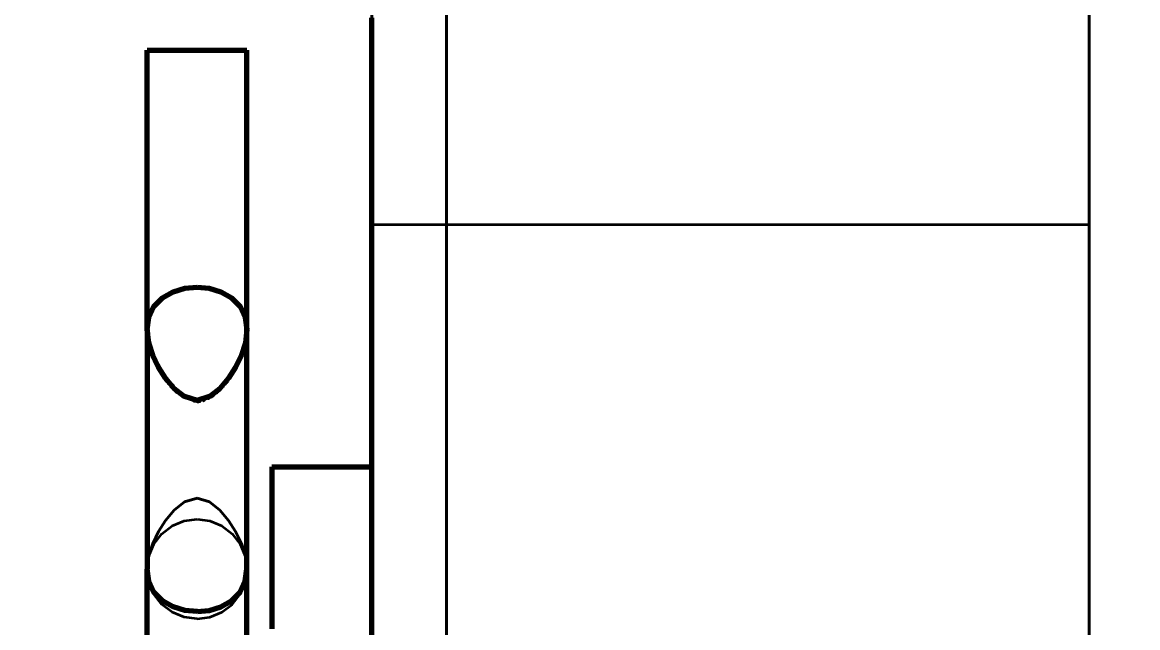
# Model space of a CAD drawing. Header units: millimetres. Extents: x 0 to 2382, y 0 to 420.
# Drawn here: x 124 to 128.469, y 231.355 to 233.782 of the extents above; entities that cross this region are included whole.
import ezdxf

# ---------------------------------------------------------------- set-up
doc = ezdxf.new("R2010")
doc.units = ezdxf.units.MM
doc.linetypes.add('IRAM-E-TRAZOS', pattern=[5, 4, -1])
for name, color, linetype, lineweight in [('01-VISIBLE', 7, 'CONTINUOUS', 70), ('02-OCULTA', 4, 'IRAM-E-TRAZOS', 35), ('04-COTA', 3, 'CONTINUOUS', 18)]:
    doc.layers.add(name, color=color, linetype=linetype, lineweight=lineweight)
doc.styles.add('ISO3098', font='isocpeur.ttf')
doc.dimstyles.new('FLAMA-IRAM', dxfattribs={"dimtxt": 3.5, "dimasz": 3.5, "dimexe": 2, "dimexo": 1.5, "dimgap": 1, "dimtad": 1, "dimdec": 1, "dimtxsty": 'ISO3098', "dimblk": 'IRAM_FLECHA', "dimblk1": 'IRAM_FLECHA', "dimblk2": 'IRAM_FLECHA', "dimcen": 2.5, "dimclrd": 256, "dimclre": 256, "dimclrt": 256, "dimazin": 3, "dimtfac": 1, "dimtmove": 0, "dimatfit": 3, "dimlwd": 18, "dimlwe": 18})

# ---------------------------------------------------------------- blocks, each defined once
blk = doc.blocks.new('IRAM_FLECHA')
blk.add_solid([(0, 0), (-1, 0.125), (-1, -0.125)])

msp = doc.modelspace()

# ---------------------------------------------------------------- linework, layer by layer
at = {"layer": '01-VISIBLE'}
for p, q in [((124.5, 232.55), (124.5, 233.67)), ((124.9, 232.55), (124.9, 233.67)), ((125, 232), (125.4, 232)), ((124.5, 231.2649), (124.5, 231.59)), ((124.9, 231.2649), (124.9, 231.59))]:
    msp.add_line(p, q, dxfattribs=at)
for points in [[(125.4, 231.3), (125.4, 231.4), (125.4, 231.5), (125.4, 231.6), (125.4, 231.7), (125.4, 231.8), (125.4, 231.9), (125.4, 232), (125.4, 232.1), (125.4, 232.2), (125.4, 232.3), (125.4, 232.4), (125.4, 232.5), (125.4, 232.6), (125.4, 232.7), (125.4, 232.8), (125.4, 232.9), (125.4, 233), (125.4, 233.1), (125.4, 233.2), (125.4, 233.3), (125.4, 233.4), (125.4, 233.5), (125.4, 233.6), (125.4, 233.7), (125.4, 233.8)], [(124.5, 233.67), (124.55, 233.67), (124.6, 233.67), (124.65, 233.67), (124.7, 233.67), (124.75, 233.67), (124.8, 233.67), (124.85, 233.67), (124.9, 233.67)], [(124.5, 232.55), (124.5066, 232.5984), (124.5276, 232.6425), (124.5617, 232.6775), (124.6042, 232.7016), (124.6512, 232.7154), (124.7, 232.7199)], [(124.7, 232.7199), (124.7488, 232.7154), (124.7958, 232.7016), (124.8383, 232.6775), (124.8724, 232.6425), (124.8934, 232.5984), (124.9, 232.55)], [(124.9, 232.55), (124.8937, 232.4974), (124.8776, 232.4469), (124.8544, 232.3992), (124.8257, 232.3547), (124.7914, 232.3142), (124.7502, 232.2811), (124.7, 232.266), (124.6498, 232.2811), (124.6086, 232.3142), (124.5743, 232.3547), (124.5456, 232.3992), (124.5224, 232.4469), (124.5063, 232.4974), (124.5, 232.55)], [(124.5, 232.55), (124.5013, 232.5271), (124.5048, 232.5044), (124.5102, 232.482), (124.5173, 232.4602), (124.5258, 232.4388), (124.5356, 232.418)], [(124.5, 232.55), (124.5, 232.4995), (124.5, 232.4489), (124.5, 232.3984), (124.5, 232.3479), (124.5, 232.2974), (124.5, 232.2468), (124.5, 232.1963), (124.5, 232.1458), (124.5, 232.0953), (124.5, 232.0447), (124.5, 231.9942), (124.5, 231.9437), (124.5, 231.8932), (124.5, 231.8426), (124.5, 231.7921), (124.5, 231.7416), (124.5, 231.6911), (124.5, 231.6405), (124.5, 231.59)], [(124.9, 231.59), (124.9, 231.6405), (124.9, 231.6911), (124.9, 231.7416), (124.9, 231.7921), (124.9, 231.8426), (124.9, 231.8932), (124.9, 231.9437), (124.9, 231.9942), (124.9, 232.0447), (124.9, 232.0953), (124.9, 232.1458), (124.9, 232.1963), (124.9, 232.2468), (124.9, 232.2974), (124.9, 232.3479), (124.9, 232.3984), (124.9, 232.4489), (124.9, 232.4995), (124.9, 232.55)], [(124.9, 231.59), (124.9, 231.6405), (124.9, 231.6911), (124.9, 231.7416), (124.9, 231.7921), (124.9, 231.8426), (124.9, 231.8932), (124.9, 231.9437), (124.9, 231.9942), (124.9, 232.0447), (124.9, 232.0953), (124.9, 232.1458), (124.9, 232.1963), (124.9, 232.2468), (124.9, 232.2974), (124.9, 232.3479), (124.9, 232.3984), (124.9, 232.4489), (124.9, 232.4995), (124.9, 232.55)], [(124.5358, 232.4175), (124.5358, 232.4175), (124.5358, 232.4175), (124.5358, 232.4175), (124.5358, 232.4175), (124.5358, 232.4175), (124.5358, 232.4175)], [(124.5421, 232.4055), (124.5428, 232.4042), (124.5435, 232.4029), (124.5442, 232.4017), (124.5449, 232.4004), (124.5456, 232.3992), (124.5463, 232.3979)], [(124.5466, 232.3974), (124.5466, 232.3974), (124.5466, 232.3974), (124.5466, 232.3974), (124.5466, 232.3974), (124.5466, 232.3974), (124.5466, 232.3974)], [(124.5547, 232.3838), (124.5561, 232.3816), (124.5575, 232.3793), (124.559, 232.377), (124.5604, 232.3747), (124.5619, 232.3725), (124.5634, 232.3702)], [(124.8478, 232.388), (124.8478, 232.388), (124.8478, 232.388), (124.8478, 232.388), (124.8478, 232.388), (124.8478, 232.388), (124.8478, 232.388)], [(124.8501, 232.3917), (124.8504, 232.3923), (124.8508, 232.3929), (124.8511, 232.3935), (124.8515, 232.3941), (124.8518, 232.3947), (124.8522, 232.3953)], [(124.5638, 232.3697), (124.5638, 232.3697), (124.5638, 232.3697), (124.5638, 232.3697), (124.5638, 232.3697), (124.5638, 232.3697), (124.5638, 232.3697)], [(124.564, 232.3693), (124.5644, 232.3688), (124.5647, 232.3683), (124.565, 232.3678), (124.5654, 232.3673), (124.5657, 232.3668), (124.5661, 232.3663)], [(124.5743, 232.3548), (124.5756, 232.353), (124.5769, 232.3512), (124.5783, 232.3494), (124.5797, 232.3476), (124.581, 232.3458), (124.5824, 232.344)], [(124.5882, 232.3369), (124.5885, 232.3365), (124.5888, 232.3362), (124.589, 232.3358), (124.5893, 232.3354), (124.5896, 232.3351), (124.5899, 232.3347)], [(124.8086, 232.333), (124.809, 232.3335), (124.8095, 232.334), (124.8099, 232.3346), (124.8103, 232.3351), (124.8108, 232.3356), (124.8112, 232.3361)], [(124.8152, 232.341), (124.8162, 232.3422), (124.8171, 232.3435), (124.8181, 232.3447), (124.8191, 232.346), (124.8201, 232.3472), (124.821, 232.3485)], [(124.5969, 232.3266), (124.5978, 232.3257), (124.5987, 232.3247), (124.5995, 232.3237), (124.6004, 232.3228), (124.6013, 232.3218), (124.6022, 232.3209)], [(124.6109, 232.3119), (124.6109, 232.3119), (124.6109, 232.3119), (124.6109, 232.3119), (124.6109, 232.3119), (124.6109, 232.3119), (124.6109, 232.3119)], [(124.6109, 232.3118), (124.6109, 232.3118), (124.6109, 232.3118), (124.6109, 232.3118), (124.6109, 232.3118), (124.6109, 232.3118), (124.6109, 232.3118)], [(124.611, 232.3117), (124.6111, 232.3117), (124.6111, 232.3117), (124.6112, 232.3116), (124.6112, 232.3116), (124.6113, 232.3115), (124.6113, 232.3115)], [(124.6116, 232.3111), (124.6121, 232.3107), (124.6126, 232.3102), (124.6131, 232.3097), (124.6137, 232.3092), (124.6142, 232.3087), (124.6147, 232.3082)], [(124.6179, 232.3052), (124.6186, 232.3045), (124.6194, 232.3038), (124.6202, 232.3032), (124.6209, 232.3025), (124.6217, 232.3018), (124.6225, 232.3011)], [(124.6318, 232.2934), (124.6318, 232.2934), (124.6318, 232.2934), (124.6318, 232.2934), (124.6318, 232.2934), (124.6318, 232.2934), (124.6318, 232.2934)], [(124.6319, 232.2933), (124.6319, 232.2933), (124.6319, 232.2933), (124.6319, 232.2933), (124.6319, 232.2933), (124.6319, 232.2933), (124.6319, 232.2933)], [(124.754, 232.2834), (124.7554, 232.2843), (124.7567, 232.2851), (124.7581, 232.286), (124.7594, 232.287), (124.7607, 232.2879), (124.7621, 232.2888)], [(124.764, 232.2902), (124.7648, 232.2908), (124.7655, 232.2914), (124.7663, 232.2919), (124.7671, 232.2925), (124.7678, 232.2931), (124.7686, 232.2937)], [(124.775, 232.2989), (124.7754, 232.2993), (124.7758, 232.2996), (124.7762, 232.3), (124.7766, 232.3003), (124.7771, 232.3007), (124.7775, 232.3011)], [(124.7782, 232.3017), (124.7787, 232.3022), (124.7793, 232.3027), (124.7799, 232.3032), (124.7805, 232.3037), (124.7811, 232.3043), (124.7816, 232.3048)], [(124.786, 232.3088), (124.7867, 232.3096), (124.7875, 232.3103), (124.7882, 232.311), (124.789, 232.3117), (124.7897, 232.3125), (124.7904, 232.3132)], [(124.7956, 232.3185), (124.7963, 232.3192), (124.797, 232.32), (124.7977, 232.3207), (124.7984, 232.3215), (124.7991, 232.3223), (124.7998, 232.3231)], [(124.8011, 232.3245), (124.8014, 232.3248), (124.8017, 232.3251), (124.8019, 232.3254), (124.8022, 232.3257), (124.8025, 232.326), (124.8027, 232.3262)], [(124.8011, 232.3244), (124.8011, 232.3244), (124.8011, 232.3244), (124.8011, 232.3245), (124.8011, 232.3245), (124.8011, 232.3245), (124.8011, 232.3245)], [(124.6647, 232.2735), (124.6647, 232.2735), (124.6647, 232.2735), (124.6647, 232.2735), (124.6647, 232.2735), (124.6647, 232.2735), (124.6647, 232.2735)], [(124.6649, 232.2734), (124.6649, 232.2734), (124.6649, 232.2734), (124.6649, 232.2734), (124.6649, 232.2734), (124.6649, 232.2734), (124.6649, 232.2734)], [(124.6652, 232.2733), (124.6652, 232.2733), (124.6652, 232.2733), (124.6652, 232.2733), (124.6652, 232.2733), (124.6652, 232.2733), (124.6652, 232.2733)], [(124.6655, 232.2732), (124.6655, 232.2732), (124.6655, 232.2732), (124.6655, 232.2732), (124.6655, 232.2732), (124.6655, 232.2732), (124.6655, 232.2732)], [(124.6661, 232.2729), (124.6661, 232.2729), (124.6661, 232.2729), (124.6661, 232.2729), (124.6661, 232.2729), (124.6661, 232.2729), (124.6661, 232.2729)], [(124.6663, 232.2728), (124.6663, 232.2728), (124.6663, 232.2728), (124.6663, 232.2728), (124.6663, 232.2728), (124.6663, 232.2728), (124.6663, 232.2728)], [(124.6666, 232.2727), (124.6666, 232.2727), (124.6666, 232.2727), (124.6666, 232.2727), (124.6666, 232.2727), (124.6666, 232.2727), (124.6666, 232.2727)], [(124.6867, 232.267), (124.6867, 232.267), (124.6867, 232.267), (124.6867, 232.267), (124.6867, 232.267), (124.6867, 232.267), (124.6867, 232.267)], [(124.6868, 232.267), (124.6868, 232.267), (124.6868, 232.267), (124.6868, 232.267), (124.6868, 232.267), (124.6868, 232.267), (124.6868, 232.267)], [(124.6869, 232.267), (124.6869, 232.267), (124.6869, 232.267), (124.6869, 232.267), (124.6869, 232.267), (124.6869, 232.267), (124.6869, 232.267)], [(124.687, 232.267), (124.687, 232.267), (124.687, 232.267), (124.687, 232.267), (124.687, 232.267), (124.687, 232.267), (124.687, 232.267)], [(124.6871, 232.267), (124.6871, 232.267), (124.6871, 232.267), (124.6871, 232.267), (124.6871, 232.267), (124.6871, 232.267), (124.6871, 232.267)], [(124.6872, 232.267), (124.6872, 232.267), (124.6872, 232.267), (124.6872, 232.267), (124.6872, 232.267), (124.6872, 232.267), (124.6872, 232.267)], [(124.6873, 232.2669), (124.6873, 232.2669), (124.6873, 232.2669), (124.6873, 232.2669), (124.6873, 232.2669), (124.6873, 232.2669), (124.6873, 232.2669)], [(124.6874, 232.2669), (124.6874, 232.2669), (124.6874, 232.2669), (124.6874, 232.2669), (124.6874, 232.2669), (124.6874, 232.2669), (124.6874, 232.2669)], [(124.6875, 232.2669), (124.6875, 232.2669), (124.6875, 232.2669), (124.6875, 232.2669), (124.6875, 232.2669), (124.6875, 232.2669), (124.6875, 232.2669)], [(124.6876, 232.2669), (124.6876, 232.2669), (124.6876, 232.2669), (124.6876, 232.2669), (124.6876, 232.2669), (124.6876, 232.2669), (124.6876, 232.2669)], [(124.6877, 232.2669), (124.6877, 232.2669), (124.6877, 232.2669), (124.6877, 232.2669), (124.6877, 232.2669), (124.6877, 232.2669), (124.6877, 232.2669)], [(124.6878, 232.2669), (124.6878, 232.2669), (124.6878, 232.2669), (124.6878, 232.2669), (124.6878, 232.2669), (124.6878, 232.2669), (124.6878, 232.2669)], [(124.6879, 232.2669), (124.6879, 232.2669), (124.6879, 232.2669), (124.6879, 232.2669), (124.6879, 232.2669), (124.6879, 232.2669), (124.6879, 232.2669)], [(124.688, 232.2668), (124.688, 232.2668), (124.688, 232.2668), (124.688, 232.2668), (124.688, 232.2668), (124.688, 232.2668), (124.688, 232.2668)], [(124.6881, 232.2668), (124.6881, 232.2668), (124.6881, 232.2668), (124.6881, 232.2668), (124.6881, 232.2668), (124.6881, 232.2668), (124.6881, 232.2668)], [(124.6882, 232.2668), (124.6882, 232.2668), (124.6882, 232.2668), (124.6882, 232.2668), (124.6882, 232.2668), (124.6882, 232.2668), (124.6882, 232.2668)], [(124.6883, 232.2668), (124.6883, 232.2668), (124.6883, 232.2668), (124.6883, 232.2668), (124.6883, 232.2668), (124.6883, 232.2668), (124.6883, 232.2668)], [(124.6884, 232.2668), (124.6884, 232.2668), (124.6884, 232.2668), (124.6884, 232.2668), (124.6884, 232.2668), (124.6884, 232.2668), (124.6884, 232.2668)], [(124.6886, 232.2668), (124.6886, 232.2668), (124.6886, 232.2668), (124.6886, 232.2668), (124.6886, 232.2668), (124.6886, 232.2668), (124.6886, 232.2668)], [(124.6887, 232.2667), (124.6887, 232.2667), (124.6887, 232.2667), (124.6887, 232.2667), (124.6887, 232.2667), (124.6887, 232.2667), (124.6887, 232.2667)], [(124.6888, 232.2667), (124.6888, 232.2667), (124.6888, 232.2667), (124.6888, 232.2667), (124.6888, 232.2667), (124.6888, 232.2667), (124.6888, 232.2667)], [(124.6889, 232.2667), (124.6889, 232.2667), (124.6889, 232.2667), (124.6889, 232.2667), (124.6889, 232.2667), (124.6889, 232.2667), (124.6889, 232.2667)], [(124.689, 232.2667), (124.689, 232.2667), (124.689, 232.2667), (124.689, 232.2667), (124.689, 232.2667), (124.689, 232.2667), (124.689, 232.2667)], [(124.6891, 232.2667), (124.6891, 232.2667), (124.6891, 232.2667), (124.6891, 232.2667), (124.6891, 232.2667), (124.6891, 232.2667), (124.6891, 232.2667)], [(124.6892, 232.2667), (124.6892, 232.2667), (124.6892, 232.2667), (124.6892, 232.2667), (124.6892, 232.2667), (124.6892, 232.2667), (124.6892, 232.2667)], [(124.6893, 232.2667), (124.6893, 232.2667), (124.6893, 232.2667), (124.6893, 232.2667), (124.6893, 232.2667), (124.6893, 232.2667), (124.6893, 232.2667)], [(124.6894, 232.2666), (124.6894, 232.2666), (124.6894, 232.2666), (124.6894, 232.2666), (124.6894, 232.2666), (124.6894, 232.2666), (124.6894, 232.2666)], [(124.6895, 232.2666), (124.6895, 232.2666), (124.6895, 232.2666), (124.6895, 232.2666), (124.6895, 232.2666), (124.6895, 232.2666), (124.6895, 232.2666)], [(124.6896, 232.2666), (124.6896, 232.2666), (124.6896, 232.2666), (124.6896, 232.2666), (124.6896, 232.2666), (124.6896, 232.2666), (124.6896, 232.2666)], [(124.6897, 232.2666), (124.6897, 232.2666), (124.6897, 232.2666), (124.6897, 232.2666), (124.6897, 232.2666), (124.6897, 232.2666), (124.6897, 232.2666)], [(124.6898, 232.2666), (124.6898, 232.2666), (124.6898, 232.2666), (124.6898, 232.2666), (124.6898, 232.2666), (124.6898, 232.2666), (124.6898, 232.2666)], [(124.6899, 232.2666), (124.6899, 232.2666), (124.6899, 232.2666), (124.6899, 232.2666), (124.6899, 232.2666), (124.6899, 232.2666), (124.6899, 232.2666)], [(124.69, 232.2666), (124.69, 232.2666), (124.69, 232.2666), (124.69, 232.2666), (124.69, 232.2666), (124.69, 232.2666), (124.69, 232.2666)], [(124.6901, 232.2666), (124.6902, 232.2666), (124.6902, 232.2665), (124.6902, 232.2665), (124.6903, 232.2665), (124.6903, 232.2665), (124.6904, 232.2665)], [(124.7001, 232.266), (124.7001, 232.266), (124.7002, 232.266), (124.7003, 232.266), (124.7003, 232.266), (124.7004, 232.266), (124.7004, 232.266)], [(124.7004, 232.266), (124.7013, 232.266), (124.7021, 232.266), (124.7029, 232.266), (124.7038, 232.266), (124.7046, 232.2661), (124.7055, 232.2661)], [(124.7057, 232.2662), (124.7072, 232.2663), (124.7086, 232.2664), (124.71, 232.2666), (124.7115, 232.2668), (124.7129, 232.267), (124.7143, 232.2672)], [(124.7225, 232.2691), (124.7225, 232.2691), (124.7225, 232.2691), (124.7225, 232.2691), (124.7225, 232.2691), (124.7225, 232.2691), (124.7225, 232.2691)], [(124.7227, 232.2691), (124.7227, 232.2691), (124.7227, 232.2691), (124.7227, 232.2691), (124.7227, 232.2691), (124.7227, 232.2691), (124.7227, 232.2691)], [(124.7228, 232.2691), (124.7228, 232.2691), (124.7228, 232.2691), (124.7228, 232.2691), (124.7228, 232.2691), (124.7228, 232.2691), (124.7228, 232.2691)], [(124.7229, 232.2692), (124.7229, 232.2692), (124.7229, 232.2692), (124.7229, 232.2692), (124.7229, 232.2692), (124.7229, 232.2692), (124.7229, 232.2692)], [(124.7231, 232.2692), (124.7231, 232.2692), (124.7231, 232.2692), (124.7231, 232.2692), (124.7231, 232.2692), (124.7231, 232.2692), (124.7231, 232.2692)], [(124.7232, 232.2692), (124.7232, 232.2692), (124.7232, 232.2692), (124.7232, 232.2692), (124.7232, 232.2692), (124.7232, 232.2692), (124.7232, 232.2692)], [(124.7233, 232.2693), (124.7233, 232.2693), (124.7233, 232.2693), (124.7233, 232.2693), (124.7233, 232.2693), (124.7233, 232.2693), (124.7233, 232.2693)], [(124.7235, 232.2693), (124.7235, 232.2693), (124.7235, 232.2693), (124.7235, 232.2693), (124.7235, 232.2693), (124.7235, 232.2693), (124.7235, 232.2693)], [(124.7236, 232.2694), (124.7236, 232.2694), (124.7236, 232.2694), (124.7236, 232.2694), (124.7236, 232.2694), (124.7236, 232.2694), (124.7236, 232.2694)], [(124.7237, 232.2694), (124.7237, 232.2694), (124.7237, 232.2694), (124.7237, 232.2694), (124.7237, 232.2694), (124.7237, 232.2694), (124.7237, 232.2694)], [(124.7239, 232.2694), (124.7239, 232.2694), (124.7239, 232.2694), (124.7239, 232.2694), (124.7239, 232.2694), (124.7239, 232.2694), (124.7239, 232.2694)], [(124.724, 232.2695), (124.724, 232.2695), (124.724, 232.2695), (124.724, 232.2695), (124.724, 232.2695), (124.724, 232.2695), (124.724, 232.2695)], [(124.7241, 232.2695), (124.7241, 232.2695), (124.7241, 232.2695), (124.7241, 232.2695), (124.7241, 232.2695), (124.7241, 232.2695), (124.7241, 232.2695)], [(124.7243, 232.2695), (124.7243, 232.2695), (124.7243, 232.2695), (124.7243, 232.2695), (124.7243, 232.2695), (124.7243, 232.2695), (124.7243, 232.2695)], [(124.7244, 232.2696), (124.7244, 232.2696), (124.7244, 232.2696), (124.7244, 232.2696), (124.7244, 232.2696), (124.7244, 232.2696), (124.7244, 232.2696)], [(124.7245, 232.2696), (124.7245, 232.2696), (124.7245, 232.2696), (124.7245, 232.2696), (124.7245, 232.2696), (124.7245, 232.2696), (124.7245, 232.2696)], [(124.7247, 232.2697), (124.7247, 232.2697), (124.7247, 232.2697), (124.7247, 232.2697), (124.7247, 232.2697), (124.7247, 232.2697), (124.7247, 232.2697)], [(124.7248, 232.2697), (124.7248, 232.2697), (124.7248, 232.2697), (124.7248, 232.2697), (124.7248, 232.2697), (124.7248, 232.2697), (124.7248, 232.2697)], [(124.7249, 232.2697), (124.7249, 232.2697), (124.7249, 232.2697), (124.7249, 232.2697), (124.7249, 232.2697), (124.7249, 232.2697), (124.7249, 232.2697)], [(124.7251, 232.2698), (124.7251, 232.2698), (124.7252, 232.2698), (124.7252, 232.2698), (124.7253, 232.2698), (124.7253, 232.2699), (124.7254, 232.2699)], [(124.7431, 232.2772), (124.7431, 232.2772), (124.7431, 232.2772), (124.7431, 232.2772), (124.7431, 232.2772), (124.7431, 232.2772), (124.7431, 232.2772)], [(124.7432, 232.2772), (124.7432, 232.2772), (124.7432, 232.2772), (124.7432, 232.2772), (124.7432, 232.2772), (124.7432, 232.2772), (124.7432, 232.2772)], [(124.7434, 232.2773), (124.7434, 232.2773), (124.7434, 232.2773), (124.7434, 232.2773), (124.7434, 232.2773), (124.7434, 232.2773), (124.7434, 232.2773)], [(124.7435, 232.2773), (124.7435, 232.2773), (124.7435, 232.2773), (124.7435, 232.2773), (124.7435, 232.2773), (124.7435, 232.2773), (124.7435, 232.2773)], [(124.7436, 232.2774), (124.7436, 232.2774), (124.7436, 232.2774), (124.7436, 232.2774), (124.7436, 232.2774), (124.7436, 232.2774), (124.7436, 232.2774)], [(124.7437, 232.2775), (124.7437, 232.2775), (124.7437, 232.2775), (124.7437, 232.2775), (124.7437, 232.2775), (124.7437, 232.2775), (124.7437, 232.2775)], [(124.7438, 232.2775), (124.7438, 232.2775), (124.7438, 232.2775), (124.7438, 232.2775), (124.7438, 232.2775), (124.7438, 232.2775), (124.7438, 232.2775)], [(124.744, 232.2776), (124.744, 232.2776), (124.744, 232.2776), (124.744, 232.2776), (124.744, 232.2776), (124.744, 232.2776), (124.744, 232.2776)], [(124.7441, 232.2777), (124.7441, 232.2777), (124.7441, 232.2777), (124.7441, 232.2777), (124.7441, 232.2777), (124.7441, 232.2777), (124.7441, 232.2777)], [(124.7442, 232.2777), (124.7442, 232.2777), (124.7442, 232.2777), (124.7442, 232.2777), (124.7442, 232.2777), (124.7442, 232.2777), (124.7442, 232.2777)], [(124.7443, 232.2778), (124.7443, 232.2778), (124.7443, 232.2778), (124.7443, 232.2778), (124.7443, 232.2778), (124.7443, 232.2778), (124.7443, 232.2778)], [(124.7444, 232.2778), (124.7444, 232.2778), (124.7444, 232.2778), (124.7444, 232.2778), (124.7444, 232.2778), (124.7444, 232.2778), (124.7444, 232.2778)], [(124.7445, 232.2779), (124.7445, 232.2779), (124.7445, 232.2779), (124.7445, 232.2779), (124.7445, 232.2779), (124.7445, 232.2779), (124.7445, 232.2779)], [(124.7447, 232.278), (124.7447, 232.278), (124.7447, 232.278), (124.7447, 232.278), (124.7447, 232.278), (124.7447, 232.278), (124.7447, 232.278)], [(124.7448, 232.278), (124.7448, 232.278), (124.7449, 232.2781), (124.7449, 232.2781), (124.7449, 232.2781), (124.745, 232.2781), (124.745, 232.2782)], [(124.7535, 232.2831), (124.7535, 232.2831), (124.7535, 232.2831), (124.7535, 232.2831), (124.7535, 232.2831), (124.7535, 232.2831), (124.7535, 232.2831)], [(124.7536, 232.2831), (124.7536, 232.2831), (124.7536, 232.2832), (124.7536, 232.2832), (124.7536, 232.2832), (124.7536, 232.2832), (124.7537, 232.2832)], [(124.7537, 232.2832), (124.7538, 232.2832), (124.7538, 232.2833), (124.7539, 232.2833), (124.7539, 232.2833), (124.7539, 232.2833), (124.754, 232.2834)], [(125, 232), (125, 231.95), (125, 231.9), (125, 231.85), (125, 231.8), (125, 231.75), (125, 231.7), (125, 231.65), (125, 231.6), (125, 231.55), (125, 231.5), (125, 231.45), (125, 231.4), (125, 231.35)], [(124.5, 231.59), (124.5, 231.59), (124.5, 231.59), (124.5, 231.59), (124.5, 231.5901), (124.5, 231.5901), (124.5, 231.5901)], [(124.7, 231.4201), (124.6512, 231.4246), (124.6042, 231.4384), (124.5617, 231.4625), (124.5276, 231.4975), (124.5066, 231.5416), (124.5, 231.59)], [(124.7, 231.4201), (124.7488, 231.4246), (124.7958, 231.4384), (124.8383, 231.4625), (124.8724, 231.4975), (124.8934, 231.5416), (124.9, 231.59)], [(124.9, 231.5901), (124.9, 231.5901), (124.9, 231.5901), (124.9, 231.59), (124.9, 231.59), (124.9, 231.59), (124.9, 231.59)]]:
    msp.add_lwpolyline(points, dxfattribs=at)
at = {"layer": '02-OCULTA'}
for p, q in [((128.275, 232.97), (125.4, 232.97)), ((124.5, 231.59), (124.5, 232.55)), ((124.9, 231.59), (124.9, 232.55))]:
    msp.add_line(p, q, dxfattribs=at)
for points in [[(125.4, 231.296), (125.4, 231.368), (125.4, 231.44), (125.4, 231.512), (125.4, 231.584), (125.4, 231.656), (125.4, 231.728), (125.4, 231.8), (125.4, 231.872), (125.4, 231.944), (125.4, 232.016), (125.4, 232.088), (125.4, 232.16), (125.4, 232.232), (125.4, 232.304), (125.4, 232.376), (125.4, 232.448), (125.4, 232.52), (125.4, 232.592), (125.4, 232.664), (125.4, 232.736), (125.4, 232.808), (125.4, 232.88), (125.4, 232.952), (125.4, 233.024), (125.4, 233.096), (125.4, 233.168), (125.4, 233.24), (125.4, 233.312), (125.4, 233.384), (125.4, 233.456), (125.4, 233.528), (125.4, 233.6), (125.4, 233.672), (125.4, 233.744), (125.4, 233.816)], [(125.4, 233.816), (125.4, 233.744), (125.4, 233.672), (125.4, 233.6), (125.4, 233.528), (125.4, 233.456), (125.4, 233.384), (125.4, 233.312), (125.4, 233.24), (125.4, 233.168), (125.4, 233.096), (125.4, 233.024), (125.4, 232.952), (125.4, 232.88), (125.4, 232.808), (125.4, 232.736), (125.4, 232.664), (125.4, 232.592), (125.4, 232.52), (125.4, 232.448), (125.4, 232.376), (125.4, 232.304), (125.4, 232.232), (125.4, 232.16), (125.4, 232.088), (125.4, 232.016), (125.4, 231.944), (125.4, 231.872), (125.4, 231.8), (125.4, 231.728), (125.4, 231.656), (125.4, 231.584), (125.4, 231.512), (125.4, 231.44), (125.4, 231.368), (125.4, 231.296)], [(125.7, 231.349), (125.7, 231.42), (125.7, 231.491), (125.7, 231.562), (125.7, 231.633), (125.7, 231.704), (125.7, 231.775), (125.7, 231.846), (125.7, 231.917), (125.7, 231.988), (125.7, 232.059), (125.7, 232.13), (125.7, 232.201), (125.7, 232.272), (125.7, 232.343), (125.7, 232.414), (125.7, 232.485), (125.7, 232.556), (125.7, 232.627), (125.7, 232.698), (125.7, 232.769), (125.7, 232.84), (125.7, 232.911), (125.7, 232.982), (125.7, 233.053), (125.7, 233.124), (125.7, 233.195), (125.7, 233.266), (125.7, 233.337), (125.7, 233.408), (125.7, 233.479), (125.7, 233.55), (125.7, 233.621), (125.7, 233.692), (125.7, 233.763), (125.7, 233.834)], [(125.7, 233.834), (125.7, 233.763), (125.7, 233.692), (125.7, 233.621), (125.7, 233.55), (125.7, 233.479), (125.7, 233.408), (125.7, 233.337), (125.7, 233.266), (125.7, 233.195), (125.7, 233.124), (125.7, 233.053), (125.7, 232.982), (125.7, 232.911), (125.7, 232.84), (125.7, 232.769), (125.7, 232.698), (125.7, 232.627), (125.7, 232.556), (125.7, 232.485), (125.7, 232.414), (125.7, 232.343), (125.7, 232.272), (125.7, 232.201), (125.7, 232.13), (125.7, 232.059), (125.7, 231.988), (125.7, 231.917), (125.7, 231.846), (125.7, 231.775), (125.7, 231.704), (125.7, 231.633), (125.7, 231.562), (125.7, 231.491), (125.7, 231.42), (125.7, 231.349)], [(125.7, 231.296), (125.7, 231.368), (125.7, 231.44), (125.7, 231.512), (125.7, 231.584), (125.7, 231.656), (125.7, 231.728), (125.7, 231.8), (125.7, 231.872), (125.7, 231.944), (125.7, 232.016), (125.7, 232.088), (125.7, 232.16), (125.7, 232.232), (125.7, 232.304), (125.7, 232.376), (125.7, 232.448), (125.7, 232.52), (125.7, 232.592), (125.7, 232.664), (125.7, 232.736), (125.7, 232.808), (125.7, 232.88), (125.7, 232.952), (125.7, 233.024), (125.7, 233.096), (125.7, 233.168), (125.7, 233.24), (125.7, 233.312), (125.7, 233.384), (125.7, 233.456), (125.7, 233.528), (125.7, 233.6), (125.7, 233.672), (125.7, 233.744), (125.7, 233.816)], [(125.7, 233.816), (125.7, 233.744), (125.7, 233.672), (125.7, 233.6), (125.7, 233.528), (125.7, 233.456), (125.7, 233.384), (125.7, 233.312), (125.7, 233.24), (125.7, 233.168), (125.7, 233.096), (125.7, 233.024), (125.7, 232.952), (125.7, 232.88), (125.7, 232.808), (125.7, 232.736), (125.7, 232.664), (125.7, 232.592), (125.7, 232.52), (125.7, 232.448), (125.7, 232.376), (125.7, 232.304), (125.7, 232.232), (125.7, 232.16), (125.7, 232.088), (125.7, 232.016), (125.7, 231.944), (125.7, 231.872), (125.7, 231.8), (125.7, 231.728), (125.7, 231.656), (125.7, 231.584), (125.7, 231.512), (125.7, 231.44), (125.7, 231.368), (125.7, 231.296)], [(128.275, 231.349), (128.275, 231.42), (128.275, 231.491), (128.275, 231.562), (128.275, 231.633), (128.275, 231.704), (128.275, 231.775), (128.275, 231.846), (128.275, 231.917), (128.275, 231.988), (128.275, 232.059), (128.275, 232.13), (128.275, 232.201), (128.275, 232.272), (128.275, 232.343), (128.275, 232.414), (128.275, 232.485), (128.275, 232.556), (128.275, 232.627), (128.275, 232.698), (128.275, 232.769), (128.275, 232.84), (128.275, 232.911), (128.275, 232.982), (128.275, 233.053), (128.275, 233.124), (128.275, 233.195), (128.275, 233.266), (128.275, 233.337), (128.275, 233.408), (128.275, 233.479), (128.275, 233.55), (128.275, 233.621), (128.275, 233.692), (128.275, 233.763), (128.275, 233.834)], [(128.275, 233.834), (128.275, 233.763), (128.275, 233.692), (128.275, 233.621), (128.275, 233.55), (128.275, 233.479), (128.275, 233.408), (128.275, 233.337), (128.275, 233.266), (128.275, 233.195), (128.275, 233.124), (128.275, 233.053), (128.275, 232.982), (128.275, 232.911), (128.275, 232.84), (128.275, 232.769), (128.275, 232.698), (128.275, 232.627), (128.275, 232.556), (128.275, 232.485), (128.275, 232.414), (128.275, 232.343), (128.275, 232.272), (128.275, 232.201), (128.275, 232.13), (128.275, 232.059), (128.275, 231.988), (128.275, 231.917), (128.275, 231.846), (128.275, 231.775), (128.275, 231.704), (128.275, 231.633), (128.275, 231.562), (128.275, 231.491), (128.275, 231.42), (128.275, 231.349)], [(125.4, 233.8), (125.4, 233.7), (125.4, 233.6), (125.4, 233.5), (125.4, 233.4), (125.4, 233.3), (125.4, 233.2), (125.4, 233.1), (125.4, 233), (125.4, 232.9), (125.4, 232.8), (125.4, 232.7), (125.4, 232.6), (125.4, 232.5), (125.4, 232.4), (125.4, 232.3), (125.4, 232.2), (125.4, 232.1), (125.4, 232), (125.4, 231.9), (125.4, 231.8), (125.4, 231.7), (125.4, 231.6), (125.4, 231.5), (125.4, 231.4), (125.4, 231.3)], [(124.9, 233.67), (124.85, 233.67), (124.8, 233.67), (124.75, 233.67), (124.7, 233.67), (124.65, 233.67), (124.6, 233.67), (124.55, 233.67), (124.5, 233.67)], [(125.4, 231.3088), (125.4, 231.3592), (125.4, 231.4095), (125.4, 231.4598), (125.4, 231.5102), (125.4, 231.5605), (125.4, 231.6108), (125.4, 231.6612), (125.4, 231.7115), (125.4, 231.7619), (125.4, 231.8122), (125.4, 231.8625), (125.4, 231.9129), (125.4, 231.9632), (125.4, 232.0136), (125.4, 232.0639), (125.4, 232.1142), (125.4, 232.1646), (125.4, 232.2149), (125.4, 232.2653), (125.4, 232.3156), (125.4, 232.3659), (125.4, 232.4163), (125.4, 232.4666), (125.4, 232.5169), (125.4, 232.5673), (125.4, 232.6176), (125.4, 232.668), (125.4, 232.7183), (125.4, 232.7686), (125.4, 232.819), (125.4, 232.8693), (125.4, 232.9197), (125.4, 232.97)], [(125.4, 232.97), (125.4, 232.9197), (125.4, 232.8693), (125.4, 232.819), (125.4, 232.7686), (125.4, 232.7183), (125.4, 232.668), (125.4, 232.6176), (125.4, 232.5673), (125.4, 232.5169), (125.4, 232.4666), (125.4, 232.4163), (125.4, 232.3659), (125.4, 232.3156), (125.4, 232.2653), (125.4, 232.2149), (125.4, 232.1646), (125.4, 232.1142), (125.4, 232.0639), (125.4, 232.0136), (125.4, 231.9632), (125.4, 231.9129), (125.4, 231.8625), (125.4, 231.8122), (125.4, 231.7619), (125.4, 231.7115), (125.4, 231.6612), (125.4, 231.6108), (125.4, 231.5605), (125.4, 231.5102), (125.4, 231.4598), (125.4, 231.4095), (125.4, 231.3592), (125.4, 231.3088)], [(128.275, 231.3088), (128.275, 231.3592), (128.275, 231.4095), (128.275, 231.4598), (128.275, 231.5102), (128.275, 231.5605), (128.275, 231.6108), (128.275, 231.6612), (128.275, 231.7115), (128.275, 231.7619), (128.275, 231.8122), (128.275, 231.8625), (128.275, 231.9129), (128.275, 231.9632), (128.275, 232.0136), (128.275, 232.0639), (128.275, 232.1142), (128.275, 232.1646), (128.275, 232.2149), (128.275, 232.2653), (128.275, 232.3156), (128.275, 232.3659), (128.275, 232.4163), (128.275, 232.4666), (128.275, 232.5169), (128.275, 232.5673), (128.275, 232.6176), (128.275, 232.668), (128.275, 232.7183), (128.275, 232.7686), (128.275, 232.819), (128.275, 232.8693), (128.275, 232.9197), (128.275, 232.97)], [(128.275, 232.97), (128.275, 232.9197), (128.275, 232.8693), (128.275, 232.819), (128.275, 232.7686), (128.275, 232.7183), (128.275, 232.668), (128.275, 232.6176), (128.275, 232.5673), (128.275, 232.5169), (128.275, 232.4666), (128.275, 232.4163), (128.275, 232.3659), (128.275, 232.3156), (128.275, 232.2653), (128.275, 232.2149), (128.275, 232.1646), (128.275, 232.1142), (128.275, 232.0639), (128.275, 232.0136), (128.275, 231.9632), (128.275, 231.9129), (128.275, 231.8625), (128.275, 231.8122), (128.275, 231.7619), (128.275, 231.7115), (128.275, 231.6612), (128.275, 231.6108), (128.275, 231.5605), (128.275, 231.5102), (128.275, 231.4598), (128.275, 231.4095), (128.275, 231.3592), (128.275, 231.3088)], [(124.7, 232.7199), (124.6512, 232.7154), (124.6042, 232.7016), (124.5617, 232.6775), (124.5276, 232.6425), (124.5066, 232.5984), (124.5, 232.55)], [(124.7, 232.7199), (124.7488, 232.7154), (124.7958, 232.7016), (124.8383, 232.6775), (124.8724, 232.6425), (124.8934, 232.5984), (124.9, 232.55)], [(124.5, 232.55), (124.5, 232.4995), (124.5, 232.4489), (124.5, 232.3984), (124.5, 232.3479), (124.5, 232.2974), (124.5, 232.2468), (124.5, 232.1963), (124.5, 232.1458), (124.5, 232.0953), (124.5, 232.0447), (124.5, 231.9942), (124.5, 231.9437), (124.5, 231.8932), (124.5, 231.8426), (124.5, 231.7921), (124.5, 231.7416), (124.5, 231.6911), (124.5, 231.6405), (124.5, 231.59)], [(124.8522, 232.3953), (124.8651, 232.4193), (124.8764, 232.4441), (124.886, 232.4697), (124.8934, 232.496), (124.8982, 232.5228), (124.9, 232.55)], [(124.5356, 232.418), (124.5356, 232.4179), (124.5356, 232.4178), (124.5357, 232.4178), (124.5357, 232.4177), (124.5358, 232.4176), (124.5358, 232.4175)], [(124.5358, 232.4175), (124.5368, 232.4155), (124.5379, 232.4135), (124.5389, 232.4114), (124.54, 232.4094), (124.541, 232.4075), (124.5421, 232.4055)], [(124.5463, 232.3979), (124.5464, 232.3978), (124.5464, 232.3977), (124.5465, 232.3976), (124.5465, 232.3976), (124.5466, 232.3975), (124.5466, 232.3974)], [(124.5466, 232.3974), (124.5479, 232.3951), (124.5493, 232.3928), (124.5506, 232.3906), (124.5519, 232.3883), (124.5533, 232.3861), (124.5547, 232.3838)], [(124.821, 232.3485), (124.8258, 232.3548), (124.8304, 232.3613), (124.835, 232.3678), (124.8394, 232.3745), (124.8437, 232.3812), (124.8478, 232.388)], [(124.8478, 232.388), (124.8482, 232.3886), (124.8486, 232.3892), (124.849, 232.3898), (124.8493, 232.3905), (124.8497, 232.3911), (124.8501, 232.3917)], [(124.5634, 232.3702), (124.5635, 232.3701), (124.5636, 232.37), (124.5636, 232.3699), (124.5637, 232.3698), (124.5637, 232.3697), (124.5638, 232.3697)], [(124.5638, 232.3697), (124.5638, 232.3696), (124.5639, 232.3695), (124.5639, 232.3695), (124.564, 232.3694), (124.564, 232.3694), (124.564, 232.3693)], [(124.5661, 232.3663), (124.5674, 232.3644), (124.5687, 232.3625), (124.5701, 232.3605), (124.5715, 232.3586), (124.5729, 232.3567), (124.5743, 232.3548)], [(124.5824, 232.344), (124.5834, 232.3428), (124.5843, 232.3416), (124.5853, 232.3404), (124.5862, 232.3392), (124.5872, 232.3381), (124.5882, 232.3369)], [(124.5899, 232.3347), (124.5911, 232.3334), (124.5922, 232.332), (124.5934, 232.3307), (124.5946, 232.3293), (124.5957, 232.328), (124.5969, 232.3266)], [(124.8027, 232.3262), (124.8037, 232.3274), (124.8047, 232.3285), (124.8057, 232.3296), (124.8067, 232.3307), (124.8076, 232.3319), (124.8086, 232.333)], [(124.8112, 232.3361), (124.8119, 232.3369), (124.8125, 232.3377), (124.8132, 232.3385), (124.8139, 232.3394), (124.8145, 232.3402), (124.8152, 232.341)], [(124.6022, 232.3209), (124.6036, 232.3193), (124.605, 232.3178), (124.6065, 232.3163), (124.6079, 232.3149), (124.6094, 232.3134), (124.6109, 232.3119)], [(124.6109, 232.3119), (124.6109, 232.3119), (124.6109, 232.3119), (124.6109, 232.3119), (124.6109, 232.3119), (124.6109, 232.3118), (124.6109, 232.3118)], [(124.6109, 232.3118), (124.611, 232.3118), (124.611, 232.3118), (124.611, 232.3118), (124.611, 232.3118), (124.611, 232.3118), (124.611, 232.3117)], [(124.6113, 232.3115), (124.6114, 232.3114), (124.6114, 232.3114), (124.6115, 232.3113), (124.6115, 232.3113), (124.6116, 232.3112), (124.6116, 232.3111)], [(124.6147, 232.3082), (124.6152, 232.3077), (124.6157, 232.3072), (124.6163, 232.3067), (124.6168, 232.3062), (124.6173, 232.3057), (124.6179, 232.3052)], [(124.6225, 232.3011), (124.624, 232.2998), (124.6255, 232.2985), (124.6271, 232.2972), (124.6286, 232.2959), (124.6302, 232.2947), (124.6318, 232.2934)], [(124.6318, 232.2934), (124.6318, 232.2934), (124.6318, 232.2934), (124.6318, 232.2934), (124.6318, 232.2934), (124.6319, 232.2934), (124.6319, 232.2933)], [(124.6319, 232.2933), (124.637, 232.2895), (124.6422, 232.2858), (124.6476, 232.2824), (124.6532, 232.2791), (124.6588, 232.2762), (124.6647, 232.2735)], [(124.7621, 232.2888), (124.7624, 232.289), (124.7627, 232.2893), (124.763, 232.2895), (124.7634, 232.2897), (124.7637, 232.29), (124.764, 232.2902)], [(124.7686, 232.2937), (124.7697, 232.2946), (124.7707, 232.2954), (124.7718, 232.2963), (124.7729, 232.2972), (124.7739, 232.298), (124.775, 232.2989)], [(124.7775, 232.3011), (124.7776, 232.3012), (124.7777, 232.3013), (124.7778, 232.3014), (124.7779, 232.3015), (124.778, 232.3016), (124.7782, 232.3017)], [(124.7816, 232.3048), (124.7824, 232.3055), (124.7831, 232.3061), (124.7838, 232.3068), (124.7845, 232.3075), (124.7853, 232.3082), (124.786, 232.3088)], [(124.7904, 232.3132), (124.7913, 232.3141), (124.7922, 232.3149), (124.793, 232.3158), (124.7939, 232.3167), (124.7947, 232.3176), (124.7956, 232.3185)], [(124.7998, 232.3231), (124.8001, 232.3233), (124.8003, 232.3235), (124.8005, 232.3237), (124.8007, 232.324), (124.8009, 232.3242), (124.8011, 232.3244)], [(124.8011, 232.3245), (124.8011, 232.3245), (124.8011, 232.3245), (124.8011, 232.3245), (124.8011, 232.3245), (124.8011, 232.3245), (124.8011, 232.3245)], [(124.6647, 232.2735), (124.6647, 232.2735), (124.6648, 232.2735), (124.6648, 232.2735), (124.6649, 232.2734), (124.6649, 232.2734), (124.6649, 232.2734)], [(124.6649, 232.2734), (124.665, 232.2734), (124.665, 232.2734), (124.6651, 232.2733), (124.6651, 232.2733), (124.6652, 232.2733), (124.6652, 232.2733)], [(124.6652, 232.2733), (124.6653, 232.2733), (124.6653, 232.2732), (124.6654, 232.2732), (124.6654, 232.2732), (124.6655, 232.2732), (124.6655, 232.2732)], [(124.6655, 232.2732), (124.6656, 232.2731), (124.6657, 232.2731), (124.6658, 232.2731), (124.6659, 232.273), (124.666, 232.273), (124.6661, 232.2729)], [(124.6661, 232.2729), (124.6661, 232.2729), (124.6662, 232.2729), (124.6662, 232.2729), (124.6662, 232.2729), (124.6663, 232.2728), (124.6663, 232.2728)], [(124.6663, 232.2728), (124.6664, 232.2728), (124.6664, 232.2728), (124.6665, 232.2728), (124.6665, 232.2728), (124.6666, 232.2727), (124.6666, 232.2727)], [(124.6666, 232.2727), (124.6699, 232.2715), (124.6732, 232.2703), (124.6765, 232.2693), (124.6799, 232.2684), (124.6833, 232.2677), (124.6867, 232.267)], [(124.6867, 232.267), (124.6867, 232.267), (124.6867, 232.267), (124.6867, 232.267), (124.6867, 232.267), (124.6868, 232.267), (124.6868, 232.267)], [(124.6868, 232.267), (124.6868, 232.267), (124.6868, 232.267), (124.6868, 232.267), (124.6868, 232.267), (124.6869, 232.267), (124.6869, 232.267)], [(124.6869, 232.267), (124.6869, 232.267), (124.6869, 232.267), (124.6869, 232.267), (124.687, 232.267), (124.687, 232.267), (124.687, 232.267)], [(124.687, 232.267), (124.687, 232.267), (124.687, 232.267), (124.687, 232.267), (124.6871, 232.267), (124.6871, 232.267), (124.6871, 232.267)], [(124.6871, 232.267), (124.6871, 232.267), (124.6871, 232.267), (124.6871, 232.267), (124.6872, 232.267), (124.6872, 232.267), (124.6872, 232.267)], [(124.6872, 232.267), (124.6872, 232.267), (124.6872, 232.267), (124.6872, 232.267), (124.6873, 232.267), (124.6873, 232.2669), (124.6873, 232.2669)], [(124.6873, 232.2669), (124.6873, 232.2669), (124.6873, 232.2669), (124.6874, 232.2669), (124.6874, 232.2669), (124.6874, 232.2669), (124.6874, 232.2669)], [(124.6874, 232.2669), (124.6874, 232.2669), (124.6874, 232.2669), (124.6875, 232.2669), (124.6875, 232.2669), (124.6875, 232.2669), (124.6875, 232.2669)], [(124.6875, 232.2669), (124.6875, 232.2669), (124.6875, 232.2669), (124.6876, 232.2669), (124.6876, 232.2669), (124.6876, 232.2669), (124.6876, 232.2669)], [(124.6876, 232.2669), (124.6876, 232.2669), (124.6876, 232.2669), (124.6877, 232.2669), (124.6877, 232.2669), (124.6877, 232.2669), (124.6877, 232.2669)], [(124.6877, 232.2669), (124.6877, 232.2669), (124.6878, 232.2669), (124.6878, 232.2669), (124.6878, 232.2669), (124.6878, 232.2669), (124.6878, 232.2669)], [(124.6878, 232.2669), (124.6878, 232.2669), (124.6879, 232.2669), (124.6879, 232.2669), (124.6879, 232.2669), (124.6879, 232.2669), (124.6879, 232.2669)], [(124.6879, 232.2669), (124.6879, 232.2668), (124.688, 232.2668), (124.688, 232.2668), (124.688, 232.2668), (124.688, 232.2668), (124.688, 232.2668)], [(124.688, 232.2668), (124.688, 232.2668), (124.6881, 232.2668), (124.6881, 232.2668), (124.6881, 232.2668), (124.6881, 232.2668), (124.6881, 232.2668)], [(124.6881, 232.2668), (124.6882, 232.2668), (124.6882, 232.2668), (124.6882, 232.2668), (124.6882, 232.2668), (124.6882, 232.2668), (124.6882, 232.2668)], [(124.6882, 232.2668), (124.6883, 232.2668), (124.6883, 232.2668), (124.6883, 232.2668), (124.6883, 232.2668), (124.6883, 232.2668), (124.6883, 232.2668)], [(124.6883, 232.2668), (124.6884, 232.2668), (124.6884, 232.2668), (124.6884, 232.2668), (124.6884, 232.2668), (124.6884, 232.2668), (124.6884, 232.2668)], [(124.6884, 232.2668), (124.6885, 232.2668), (124.6885, 232.2668), (124.6885, 232.2668), (124.6885, 232.2668), (124.6885, 232.2668), (124.6886, 232.2668)], [(124.6886, 232.2668), (124.6886, 232.2668), (124.6886, 232.2668), (124.6886, 232.2668), (124.6886, 232.2668), (124.6886, 232.2667), (124.6887, 232.2667)], [(124.6887, 232.2667), (124.6887, 232.2667), (124.6887, 232.2667), (124.6887, 232.2667), (124.6887, 232.2667), (124.6887, 232.2667), (124.6888, 232.2667)], [(124.6888, 232.2667), (124.6888, 232.2667), (124.6888, 232.2667), (124.6888, 232.2667), (124.6888, 232.2667), (124.6888, 232.2667), (124.6889, 232.2667)], [(124.6889, 232.2667), (124.6889, 232.2667), (124.6889, 232.2667), (124.6889, 232.2667), (124.6889, 232.2667), (124.689, 232.2667), (124.689, 232.2667)], [(124.689, 232.2667), (124.689, 232.2667), (124.689, 232.2667), (124.689, 232.2667), (124.689, 232.2667), (124.6891, 232.2667), (124.6891, 232.2667)], [(124.6891, 232.2667), (124.6891, 232.2667), (124.6891, 232.2667), (124.6891, 232.2667), (124.6891, 232.2667), (124.6892, 232.2667), (124.6892, 232.2667)], [(124.6892, 232.2667), (124.6892, 232.2667), (124.6892, 232.2667), (124.6892, 232.2667), (124.6893, 232.2667), (124.6893, 232.2667), (124.6893, 232.2667)], [(124.6893, 232.2667), (124.6893, 232.2667), (124.6893, 232.2667), (124.6893, 232.2667), (124.6894, 232.2667), (124.6894, 232.2667), (124.6894, 232.2666)], [(124.6894, 232.2666), (124.6894, 232.2666), (124.6894, 232.2666), (124.6894, 232.2666), (124.6895, 232.2666), (124.6895, 232.2666), (124.6895, 232.2666)], [(124.6895, 232.2666), (124.6895, 232.2666), (124.6895, 232.2666), (124.6895, 232.2666), (124.6896, 232.2666), (124.6896, 232.2666), (124.6896, 232.2666)], [(124.6896, 232.2666), (124.6896, 232.2666), (124.6896, 232.2666), (124.6897, 232.2666), (124.6897, 232.2666), (124.6897, 232.2666), (124.6897, 232.2666)], [(124.6897, 232.2666), (124.6897, 232.2666), (124.6897, 232.2666), (124.6898, 232.2666), (124.6898, 232.2666), (124.6898, 232.2666), (124.6898, 232.2666)], [(124.6898, 232.2666), (124.6898, 232.2666), (124.6898, 232.2666), (124.6899, 232.2666), (124.6899, 232.2666), (124.6899, 232.2666), (124.6899, 232.2666)], [(124.6899, 232.2666), (124.6899, 232.2666), (124.6899, 232.2666), (124.69, 232.2666), (124.69, 232.2666), (124.69, 232.2666), (124.69, 232.2666)], [(124.69, 232.2666), (124.69, 232.2666), (124.6901, 232.2666), (124.6901, 232.2666), (124.6901, 232.2666), (124.6901, 232.2666), (124.6901, 232.2666)], [(124.6904, 232.2665), (124.692, 232.2664), (124.6936, 232.2662), (124.6952, 232.2661), (124.6969, 232.266), (124.6985, 232.266), (124.7001, 232.266)], [(124.7004, 232.266), (124.7004, 232.266), (124.7004, 232.266), (124.7004, 232.266), (124.7004, 232.266), (124.7004, 232.266), (124.7004, 232.266)], [(124.7055, 232.2661), (124.7055, 232.2661), (124.7056, 232.2661), (124.7056, 232.2662), (124.7056, 232.2662), (124.7057, 232.2662), (124.7057, 232.2662)], [(124.7143, 232.2672), (124.7157, 232.2675), (124.7171, 232.2677), (124.7184, 232.268), (124.7198, 232.2684), (124.7212, 232.2687), (124.7225, 232.2691)], [(124.7225, 232.2691), (124.7225, 232.2691), (124.7226, 232.2691), (124.7226, 232.2691), (124.7226, 232.2691), (124.7226, 232.2691), (124.7227, 232.2691)], [(124.7227, 232.2691), (124.7227, 232.2691), (124.7227, 232.2691), (124.7227, 232.2691), (124.7227, 232.2691), (124.7228, 232.2691), (124.7228, 232.2691)], [(124.7228, 232.2691), (124.7228, 232.2691), (124.7228, 232.2691), (124.7229, 232.2691), (124.7229, 232.2691), (124.7229, 232.2692), (124.7229, 232.2692)], [(124.7229, 232.2692), (124.7229, 232.2692), (124.723, 232.2692), (124.723, 232.2692), (124.723, 232.2692), (124.723, 232.2692), (124.7231, 232.2692)], [(124.7231, 232.2692), (124.7231, 232.2692), (124.7231, 232.2692), (124.7231, 232.2692), (124.7232, 232.2692), (124.7232, 232.2692), (124.7232, 232.2692)], [(124.7232, 232.2692), (124.7232, 232.2692), (124.7232, 232.2693), (124.7233, 232.2693), (124.7233, 232.2693), (124.7233, 232.2693), (124.7233, 232.2693)], [(124.7233, 232.2693), (124.7234, 232.2693), (124.7234, 232.2693), (124.7234, 232.2693), (124.7234, 232.2693), (124.7234, 232.2693), (124.7235, 232.2693)], [(124.7235, 232.2693), (124.7235, 232.2693), (124.7235, 232.2693), (124.7235, 232.2693), (124.7236, 232.2693), (124.7236, 232.2693), (124.7236, 232.2694)], [(124.7236, 232.2694), (124.7236, 232.2694), (124.7236, 232.2694), (124.7237, 232.2694), (124.7237, 232.2694), (124.7237, 232.2694), (124.7237, 232.2694)], [(124.7237, 232.2694), (124.7238, 232.2694), (124.7238, 232.2694), (124.7238, 232.2694), (124.7238, 232.2694), (124.7238, 232.2694), (124.7239, 232.2694)], [(124.7239, 232.2694), (124.7239, 232.2694), (124.7239, 232.2694), (124.7239, 232.2694), (124.724, 232.2695), (124.724, 232.2695), (124.724, 232.2695)], [(124.724, 232.2695), (124.724, 232.2695), (124.724, 232.2695), (124.7241, 232.2695), (124.7241, 232.2695), (124.7241, 232.2695), (124.7241, 232.2695)], [(124.7241, 232.2695), (124.7242, 232.2695), (124.7242, 232.2695), (124.7242, 232.2695), (124.7242, 232.2695), (124.7242, 232.2695), (124.7243, 232.2695)], [(124.7243, 232.2695), (124.7243, 232.2696), (124.7243, 232.2696), (124.7243, 232.2696), (124.7244, 232.2696), (124.7244, 232.2696), (124.7244, 232.2696)], [(124.7244, 232.2696), (124.7244, 232.2696), (124.7245, 232.2696), (124.7245, 232.2696), (124.7245, 232.2696), (124.7245, 232.2696), (124.7245, 232.2696)], [(124.7245, 232.2696), (124.7246, 232.2696), (124.7246, 232.2696), (124.7246, 232.2696), (124.7246, 232.2697), (124.7247, 232.2697), (124.7247, 232.2697)], [(124.7247, 232.2697), (124.7247, 232.2697), (124.7247, 232.2697), (124.7247, 232.2697), (124.7248, 232.2697), (124.7248, 232.2697), (124.7248, 232.2697)], [(124.7248, 232.2697), (124.7248, 232.2697), (124.7249, 232.2697), (124.7249, 232.2697), (124.7249, 232.2697), (124.7249, 232.2697), (124.7249, 232.2697)], [(124.7249, 232.2697), (124.725, 232.2698), (124.725, 232.2698), (124.725, 232.2698), (124.725, 232.2698), (124.7251, 232.2698), (124.7251, 232.2698)], [(124.7254, 232.2699), (124.7284, 232.2709), (124.7314, 232.272), (124.7344, 232.2731), (124.7373, 232.2744), (124.7402, 232.2757), (124.7431, 232.2772)], [(124.7431, 232.2772), (124.7431, 232.2772), (124.7432, 232.2772), (124.7432, 232.2772), (124.7432, 232.2772), (124.7432, 232.2772), (124.7432, 232.2772)], [(124.7432, 232.2772), (124.7433, 232.2772), (124.7433, 232.2772), (124.7433, 232.2772), (124.7433, 232.2773), (124.7433, 232.2773), (124.7434, 232.2773)], [(124.7434, 232.2773), (124.7434, 232.2773), (124.7434, 232.2773), (124.7434, 232.2773), (124.7434, 232.2773), (124.7435, 232.2773), (124.7435, 232.2773)], [(124.7435, 232.2773), (124.7435, 232.2774), (124.7435, 232.2774), (124.7435, 232.2774), (124.7436, 232.2774), (124.7436, 232.2774), (124.7436, 232.2774)], [(124.7436, 232.2774), (124.7436, 232.2774), (124.7436, 232.2774), (124.7437, 232.2774), (124.7437, 232.2774), (124.7437, 232.2775), (124.7437, 232.2775)], [(124.7437, 232.2775), (124.7437, 232.2775), (124.7438, 232.2775), (124.7438, 232.2775), (124.7438, 232.2775), (124.7438, 232.2775), (124.7438, 232.2775)], [(124.7438, 232.2775), (124.7439, 232.2775), (124.7439, 232.2775), (124.7439, 232.2776), (124.7439, 232.2776), (124.7439, 232.2776), (124.744, 232.2776)], [(124.744, 232.2776), (124.744, 232.2776), (124.744, 232.2776), (124.744, 232.2776), (124.744, 232.2776), (124.7441, 232.2776), (124.7441, 232.2777)], [(124.7441, 232.2777), (124.7441, 232.2777), (124.7441, 232.2777), (124.7441, 232.2777), (124.7442, 232.2777), (124.7442, 232.2777), (124.7442, 232.2777)], [(124.7442, 232.2777), (124.7442, 232.2777), (124.7442, 232.2777), (124.7442, 232.2777), (124.7443, 232.2778), (124.7443, 232.2778), (124.7443, 232.2778)], [(124.7443, 232.2778), (124.7443, 232.2778), (124.7443, 232.2778), (124.7444, 232.2778), (124.7444, 232.2778), (124.7444, 232.2778), (124.7444, 232.2778)], [(124.7444, 232.2778), (124.7444, 232.2779), (124.7445, 232.2779), (124.7445, 232.2779), (124.7445, 232.2779), (124.7445, 232.2779), (124.7445, 232.2779)], [(124.7445, 232.2779), (124.7446, 232.2779), (124.7446, 232.2779), (124.7446, 232.2779), (124.7446, 232.2779), (124.7446, 232.278), (124.7447, 232.278)], [(124.7447, 232.278), (124.7447, 232.278), (124.7447, 232.278), (124.7447, 232.278), (124.7447, 232.278), (124.7448, 232.278), (124.7448, 232.278)], [(124.745, 232.2782), (124.7465, 232.2789), (124.7479, 232.2797), (124.7493, 232.2805), (124.7507, 232.2814), (124.7521, 232.2822), (124.7535, 232.2831)], [(124.7535, 232.2831), (124.7535, 232.2831), (124.7536, 232.2831), (124.7536, 232.2831), (124.7536, 232.2831), (124.7536, 232.2831), (124.7536, 232.2831)], [(124.7537, 232.2832), (124.7537, 232.2832), (124.7537, 232.2832), (124.7537, 232.2832), (124.7537, 232.2832), (124.7537, 232.2832), (124.7537, 232.2832)], [(124.754, 232.2834), (124.754, 232.2834), (124.754, 232.2834), (124.754, 232.2834), (124.754, 232.2834), (124.754, 232.2834), (124.754, 232.2834)], [(125, 231.35), (125, 231.4), (125, 231.45), (125, 231.5), (125, 231.55), (125, 231.6), (125, 231.65), (125, 231.7), (125, 231.75), (125, 231.8), (125, 231.85), (125, 231.9), (125, 231.95), (125, 232)], [(125.4, 232), (125.4, 231.95), (125.4, 231.9), (125.4, 231.85), (125.4, 231.8), (125.4, 231.75), (125.4, 231.7), (125.4, 231.65), (125.4, 231.6), (125.4, 231.55), (125.4, 231.5), (125.4, 231.45), (125.4, 231.4), (125.4, 231.35)], [(125.4, 231.35), (125.4, 231.4), (125.4, 231.45), (125.4, 231.5), (125.4, 231.55), (125.4, 231.6), (125.4, 231.65), (125.4, 231.7), (125.4, 231.75), (125.4, 231.8), (125.4, 231.85), (125.4, 231.9), (125.4, 231.95), (125.4, 232)], [(124.5, 231.5901), (124.5063, 231.6426), (124.5224, 231.6931), (124.5456, 231.7408), (124.5743, 231.7853), (124.6086, 231.8258), (124.6498, 231.8589), (124.7, 231.874), (124.7502, 231.8589), (124.7914, 231.8258), (124.8257, 231.7853), (124.8544, 231.7408), (124.8776, 231.6931), (124.8937, 231.6426), (124.9, 231.5901)], [(124.9, 231.59), (124.8937, 231.6426), (124.8776, 231.6931), (124.8544, 231.7408), (124.8257, 231.7853), (124.7914, 231.8258), (124.7502, 231.8589), (124.7, 231.874), (124.6498, 231.8589), (124.6086, 231.8258), (124.5743, 231.7853), (124.5456, 231.7408), (124.5224, 231.6931), (124.5063, 231.6426), (124.5, 231.59)], [(124.5, 231.59), (124.5068, 231.6418), (124.5268, 231.69), (124.5586, 231.7314), (124.6, 231.7632), (124.6482, 231.7832), (124.7, 231.79), (124.7518, 231.7832), (124.8, 231.7632), (124.8414, 231.7314), (124.8732, 231.69), (124.8932, 231.6418), (124.9, 231.59)], [(124.5, 231.59), (124.5066, 231.5416), (124.5276, 231.4975), (124.5617, 231.4625), (124.6042, 231.4384), (124.6512, 231.4246), (124.7, 231.4201)], [(124.7, 231.39), (124.6482, 231.3968), (124.6, 231.4168), (124.5586, 231.4486), (124.5268, 231.49), (124.5068, 231.5382), (124.5, 231.59)], [(124.7, 231.4201), (124.7488, 231.4246), (124.7958, 231.4384), (124.8383, 231.4625), (124.8724, 231.4975), (124.8934, 231.5416), (124.9, 231.59)], [(124.7, 231.39), (124.7518, 231.3968), (124.8, 231.4168), (124.8414, 231.4486), (124.8732, 231.49), (124.8932, 231.5382), (124.9, 231.59)]]:
    msp.add_lwpolyline(points, dxfattribs=at)

# ---------------------------------------------------------------- dimensions: what is measured, and where the dimension line sits
at = {"layer": '04-COTA'}
msp.add_linear_dim(base=(113, 210), p1=(137, 210), p2=(153.5, 331.7382), angle=90, dimstyle='FLAMA-IRAM', override={"dimlfac": 10}, dxfattribs=at).render()

doc.saveas('drawing.dxf')
